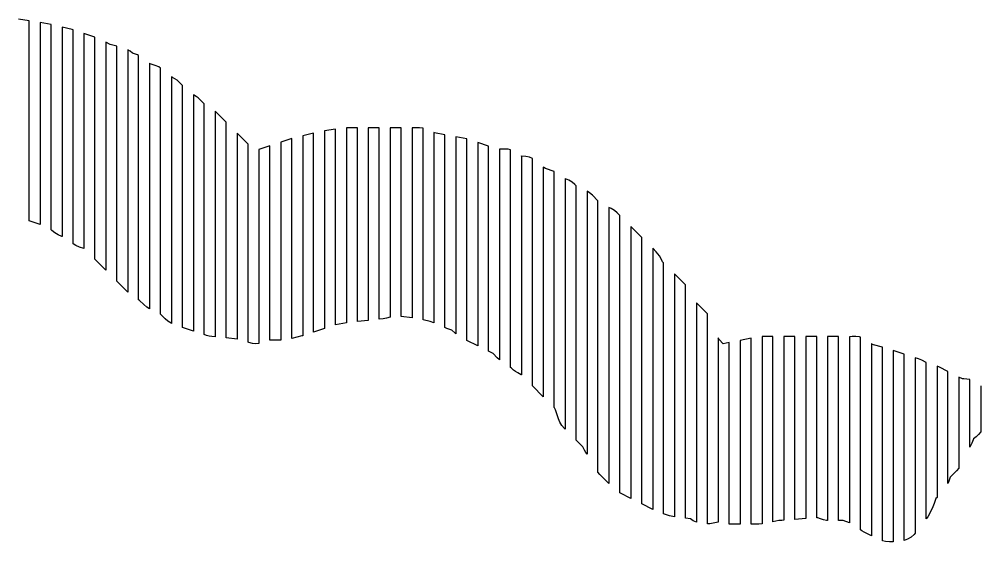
# Model space of a CAD drawing. Extents: x -6 to 1890, y -8 to 898.
# Drawn here: x 733.9 to 1085.6, y -6.5 to 184.5 of the extents above; entities that cross this region are included whole.
import ezdxf

# ---------------------------------------------------------------- set-up
doc = ezdxf.new("R2010")
doc.units = 0
doc.layers.add('PECAS_2D', color=3, linetype='Continuous')

msp = doc.modelspace()

# ---------------------------------------------------------------- linework, layer by layer
at = {"layer": 'PECAS_2D'}
msp.add_lwpolyline([(1085.578, 50.53), (1085.578, 33.691), (1084.79, 32.679), (1083.901, 31.819), (1082.912, 31.094), (1082.791, 30.729), (1082.297, 29.537), (1081.578, 28.099), (1081.578, 34.587), (1081.578, 35.885), (1081.578, 37.182), (1081.578, 38.48), (1081.578, 39.777), (1081.578, 41.075), (1081.578, 42.373), (1081.578, 43.67), (1081.578, 44.968), (1081.578, 46.266), (1081.578, 52.754), (1080.525, 52.968), (1079.328, 53.047), (1078.891, 53.047), (1077.578, 53.704), (1077.578, 48.584), (1077.578, 47.304), (1077.578, 46.024), (1077.578, 44.744), (1077.578, 43.464), (1077.578, 42.184), (1077.578, 40.904), (1077.578, 39.624), (1077.578, 38.344), (1077.578, 37.064), (1077.578, 35.784), (1077.578, 34.504), (1077.578, 33.224), (1077.578, 31.944), (1077.578, 30.664), (1077.578, 29.384), (1077.578, 20.424), (1076.715, 19.416), (1074.356, 17.057), (1073.742, 15.217), (1073.578, 14.827), (1073.578, 21.214), (1073.578, 22.492), (1073.578, 23.769), (1073.578, 25.046), (1073.578, 26.324), (1073.578, 27.601), (1073.578, 28.879), (1073.578, 30.156), (1073.578, 31.433), (1073.578, 32.711), (1073.578, 33.988), (1073.578, 35.266), (1073.578, 36.543), (1073.578, 37.82), (1073.578, 39.098), (1073.578, 40.375), (1073.578, 41.653), (1073.578, 42.93), (1073.578, 44.207), (1073.578, 45.485), (1073.578, 46.762), (1073.578, 48.04), (1073.578, 49.317), (1073.578, 50.594), (1073.578, 55.704), (1070.472, 57.257), (1069.578, 57.627), (1069.578, 52.445), (1069.578, 51.15), (1069.578, 49.854), (1069.578, 48.559), (1069.578, 47.263), (1069.578, 45.968), (1069.578, 44.672), (1069.578, 43.377), (1069.578, 42.081), (1069.578, 40.786), (1069.578, 39.49), (1069.578, 38.195), (1069.578, 36.9), (1069.578, 35.604), (1069.578, 34.309), (1069.578, 33.013), (1069.578, 31.718), (1069.578, 30.422), (1069.578, 29.127), (1069.578, 27.831), (1069.578, 26.536), (1069.578, 25.24), (1069.578, 23.945), (1069.578, 21.354), (1069.578, 20.058), (1069.578, 18.763), (1069.578, 17.467), (1069.578, 16.172), (1069.578, 14.876), (1069.578, 9.694), (1069.185, 9.302), (1068.572, 7.462), (1068.078, 6.27), (1066.786, 3.685), (1066.165, 2.628), (1065.578, 1.881), (1065.578, 8.379), (1065.578, 9.678), (1065.578, 10.978), (1065.578, 12.277), (1065.578, 13.577), (1065.578, 14.876), (1065.578, 25.272), (1065.578, 26.571), (1065.578, 27.871), (1065.578, 29.17), (1065.578, 30.47), (1065.578, 31.769), (1065.578, 33.068), (1065.578, 35.667), (1065.578, 36.967), (1065.578, 38.266), (1065.578, 39.566), (1065.578, 40.865), (1065.578, 42.165), (1065.578, 43.464), (1065.578, 46.063), (1065.578, 47.362), (1065.578, 48.662), (1065.578, 49.961), (1065.578, 51.261), (1065.578, 52.56), (1065.578, 53.86), (1065.578, 59.058), (1064.009, 59.842), (1062.817, 60.336), (1061.578, 60.749), (1061.578, 55.616), (1061.578, 54.333), (1061.578, 53.05), (1061.578, 51.767), (1061.578, 50.483), (1061.578, 49.2), (1061.578, 47.917), (1061.578, 46.634), (1061.578, 45.35), (1061.578, 44.067), (1061.578, 42.784), (1061.578, 41.501), (1061.578, 40.218), (1061.578, 38.934), (1061.578, 37.651), (1061.578, 36.368), (1061.578, 35.085), (1061.578, 31.235), (1061.578, 29.952), (1061.578, 28.669), (1061.578, 27.386), (1061.578, 26.102), (1061.578, 13.27), (1061.578, 11.987), (1061.578, 10.704), (1061.578, 9.421), (1061.578, 8.138), (1061.578, 6.854), (1061.578, 5.571), (1061.578, 4.288), (1061.578, 3.005), (1061.578, -3.411), (1061.204, -3.85), (1060.089, -4.798), (1058.837, -5.556), (1057.578, -6.065), (1057.578, -2.207), (1057.578, -0.922), (1057.578, 0.364), (1057.578, 1.65), (1057.578, 2.936), (1057.578, 4.222), (1057.578, 5.507), (1057.578, 6.793), (1057.578, 8.079), (1057.578, 10.651), (1057.578, 11.936), (1057.578, 13.222), (1057.578, 14.508), (1057.578, 26.08), (1057.578, 27.366), (1057.578, 28.652), (1057.578, 29.937), (1057.578, 31.223), (1057.578, 32.509), (1057.578, 36.366), (1057.578, 37.652), (1057.578, 38.938), (1057.578, 40.224), (1057.578, 41.51), (1057.578, 42.795), (1057.578, 44.081), (1057.578, 45.367), (1057.578, 46.653), (1057.578, 47.939), (1057.578, 49.224), (1057.578, 50.51), (1057.578, 51.796), (1057.578, 53.082), (1057.578, 54.368), (1057.578, 55.653), (1057.578, 56.939), (1057.578, 62.082), (1053.578, 63.416), (1053.578, 58.235), (1053.578, 56.94), (1053.578, 55.645), (1053.578, 54.35), (1053.578, 53.055), (1053.578, 51.76), (1053.578, 50.465), (1053.578, 49.17), (1053.578, 47.875), (1053.578, 46.58), (1053.578, 45.285), (1053.578, 43.99), (1053.578, 42.695), (1053.578, 41.4), (1053.578, 40.105), (1053.578, 38.81), (1053.578, 32.335), (1053.578, 31.04), (1053.578, 29.745), (1053.578, 28.45), (1053.578, 27.155), (1053.578, 15.499), (1053.578, 12.909), (1053.578, 11.614), (1053.578, 10.319), (1053.578, 9.024), (1053.578, 7.729), (1053.578, 6.434), (1053.578, 5.139), (1053.578, 3.844), (1053.578, 2.549), (1053.578, 1.254), (1053.578, -0.041), (1053.578, -1.336), (1053.578, -2.631), (1053.578, -6.516), (1052.183, -6.516), (1050.785, -6.408), (1049.578, -6.123), (1049.578, -0.977), (1049.578, 0.31), (1049.578, 1.597), (1049.578, 2.883), (1049.578, 4.17), (1049.578, 5.457), (1049.578, 6.743), (1049.578, 8.03), (1049.578, 9.317), (1049.578, 10.603), (1049.578, 11.89), (1049.578, 13.177), (1049.578, 14.463), (1049.578, 15.75), (1049.578, 17.037), (1049.578, 27.33), (1049.578, 28.617), (1049.578, 29.903), (1049.578, 31.19), (1049.578, 32.476), (1049.578, 38.91), (1049.578, 41.483), (1049.578, 42.77), (1049.578, 44.056), (1049.578, 45.343), (1049.578, 46.63), (1049.578, 47.916), (1049.578, 49.203), (1049.578, 50.49), (1049.578, 51.776), (1049.578, 53.063), (1049.578, 54.35), (1049.578, 55.636), (1049.578, 56.923), (1049.578, 58.21), (1049.578, 59.496), (1049.578, 64.643), (1046.311, 65.459), (1045.94, 65.645), (1045.578, 65.992), (1045.578, 60.787), (1045.578, 59.485), (1045.578, 58.184), (1045.578, 56.882), (1045.578, 55.581), (1045.578, 54.279), (1045.578, 52.978), (1045.578, 51.676), (1045.578, 50.375), (1045.578, 49.073), (1045.578, 47.772), (1045.578, 46.47), (1045.578, 45.169), (1045.578, 43.867), (1045.578, 42.566), (1045.578, 33.455), (1045.578, 32.154), (1045.578, 30.852), (1045.578, 29.551), (1045.578, 28.249), (1045.578, 19.139), (1045.578, 17.838), (1045.578, 16.536), (1045.578, 15.235), (1045.578, 13.933), (1045.578, 12.632), (1045.578, 11.33), (1045.578, 10.029), (1045.578, 8.727), (1045.578, 7.426), (1045.578, 6.124), (1045.578, 4.823), (1045.578, 3.521), (1045.578, 2.22), (1045.578, 0.918), (1045.578, -4.288), (1042.943, -2.97), (1042.096, -2.488), (1041.578, -2.115), (1041.578, 1.794), (1041.578, 3.096), (1041.578, 4.399), (1041.578, 5.702), (1041.578, 7.005), (1041.578, 9.61), (1041.578, 10.913), (1041.578, 12.216), (1041.578, 13.519), (1041.578, 14.821), (1041.578, 16.124), (1041.578, 17.427), (1041.578, 18.73), (1041.578, 20.033), (1041.578, 27.849), (1041.578, 29.152), (1041.578, 30.455), (1041.578, 31.758), (1041.578, 33.061), (1041.578, 34.363), (1041.578, 42.18), (1041.578, 43.483), (1041.578, 44.786), (1041.578, 46.089), (1041.578, 47.391), (1041.578, 48.694), (1041.578, 49.997), (1041.578, 51.3), (1041.578, 52.603), (1041.578, 53.905), (1041.578, 55.208), (1041.578, 56.511), (1041.578, 57.814), (1041.578, 59.117), (1041.578, 60.419), (1041.578, 61.722), (1041.578, 68.236), (1041.176, 68.354), (1039.869, 68.538), (1038.571, 68.533), (1037.578, 68.388), (1037.578, 61.978), (1037.578, 60.696), (1037.578, 59.414), (1037.578, 58.132), (1037.578, 56.85), (1037.578, 55.568), (1037.578, 54.286), (1037.578, 53.004), (1037.578, 51.723), (1037.578, 50.441), (1037.578, 49.159), (1037.578, 47.877), (1037.578, 46.595), (1037.578, 45.313), (1037.578, 44.031), (1037.578, 42.749), (1037.578, 33.775), (1037.578, 32.494), (1037.578, 31.212), (1037.578, 29.93), (1037.578, 22.238), (1037.578, 20.956), (1037.578, 19.674), (1037.578, 18.392), (1037.578, 17.11), (1037.578, 15.828), (1037.578, 14.547), (1037.578, 13.265), (1037.578, 11.983), (1037.578, 10.701), (1037.578, 9.419), (1037.578, 8.137), (1037.578, 6.855), (1037.578, 5.573), (1037.578, 4.291), (1037.578, 3.009), (1037.578, 0.445), (1035.195, 1.239), (1033.578, 1.239), (1033.578, 5.123), (1033.578, 6.418), (1033.578, 7.712), (1033.578, 9.007), (1033.578, 10.302), (1033.578, 12.891), (1033.578, 14.185), (1033.578, 15.48), (1033.578, 16.775), (1033.578, 18.069), (1033.578, 19.364), (1033.578, 20.658), (1033.578, 21.953), (1033.578, 23.248), (1033.578, 29.721), (1033.578, 31.015), (1033.578, 32.31), (1033.578, 33.604), (1033.578, 34.899), (1033.578, 37.488), (1033.578, 45.256), (1033.578, 46.55), (1033.578, 47.845), (1033.578, 49.14), (1033.578, 50.434), (1033.578, 51.729), (1033.578, 53.023), (1033.578, 54.318), (1033.578, 55.613), (1033.578, 56.907), (1033.578, 58.202), (1033.578, 59.496), (1033.578, 60.791), (1033.578, 62.086), (1033.578, 68.559), (1029.578, 68.559), (1029.578, 63.383), (1029.578, 62.089), (1029.578, 60.795), (1029.578, 59.502), (1029.578, 58.208), (1029.578, 56.914), (1029.578, 55.62), (1029.578, 54.326), (1029.578, 53.032), (1029.578, 51.738), (1029.578, 50.445), (1029.578, 49.151), (1029.578, 47.857), (1029.578, 46.563), (1029.578, 45.269), (1029.578, 36.212), (1029.578, 34.918), (1029.578, 33.624), (1029.578, 32.33), (1029.578, 31.036), (1029.578, 29.743), (1029.578, 24.567), (1029.578, 23.273), (1029.578, 21.979), (1029.578, 20.686), (1029.578, 19.392), (1029.578, 18.098), (1029.578, 16.804), (1029.578, 15.51), (1029.578, 12.922), (1029.578, 11.628), (1029.578, 10.335), (1029.578, 9.041), (1029.578, 7.747), (1029.578, 6.453), (1029.578, 5.159), (1029.578, 1.277), (1029.117, 1.305), (1028.033, 1.503), (1026.982, 1.831), (1025.984, 2.28), (1025.578, 2.248), (1025.578, 6.149), (1025.578, 7.449), (1025.578, 8.749), (1025.578, 10.05), (1025.578, 11.35), (1025.578, 12.65), (1025.578, 17.851), (1025.578, 20.451), (1025.578, 21.751), (1025.578, 23.052), (1025.578, 24.352), (1025.578, 25.652), (1025.578, 30.853), (1025.578, 32.153), (1025.578, 33.453), (1025.578, 34.753), (1025.578, 36.054), (1025.578, 37.354), (1025.578, 46.455), (1025.578, 47.755), (1025.578, 49.056), (1025.578, 50.356), (1025.578, 51.656), (1025.578, 52.956), (1025.578, 54.256), (1025.578, 55.557), (1025.578, 56.857), (1025.578, 58.157), (1025.578, 59.457), (1025.578, 60.757), (1025.578, 62.058), (1025.578, 63.358), (1025.578, 68.559), (1021.578, 68.559), (1021.578, 63.334), (1021.578, 62.028), (1021.578, 60.721), (1021.578, 59.415), (1021.578, 58.109), (1021.578, 56.803), (1021.578, 55.496), (1021.578, 54.19), (1021.578, 52.884), (1021.578, 51.578), (1021.578, 50.271), (1021.578, 48.965), (1021.578, 47.659), (1021.578, 46.353), (1021.578, 37.209), (1021.578, 35.903), (1021.578, 34.597), (1021.578, 33.29), (1021.578, 31.984), (1021.578, 30.678), (1021.578, 28.065), (1021.578, 26.759), (1021.578, 25.453), (1021.578, 24.147), (1021.578, 22.84), (1021.578, 21.534), (1021.578, 20.228), (1021.578, 12.391), (1021.578, 11.084), (1021.578, 9.778), (1021.578, 8.472), (1021.578, 7.166), (1021.578, 5.859), (1021.578, 1.941), (1017.578, 1.633), (1017.578, 5.494), (1017.578, 6.781), (1017.578, 8.068), (1017.578, 9.355), (1017.578, 10.642), (1017.578, 11.929), (1017.578, 20.939), (1017.578, 22.226), (1017.578, 23.513), (1017.578, 24.8), (1017.578, 26.087), (1017.578, 27.374), (1017.578, 28.661), (1017.578, 31.235), (1017.578, 32.522), (1017.578, 33.809), (1017.578, 35.096), (1017.578, 36.383), (1017.578, 37.67), (1017.578, 45.392), (1017.578, 46.679), (1017.578, 47.966), (1017.578, 49.253), (1017.578, 50.54), (1017.578, 51.827), (1017.578, 53.114), (1017.578, 54.401), (1017.578, 55.688), (1017.578, 56.975), (1017.578, 58.262), (1017.578, 59.549), (1017.578, 60.836), (1017.578, 62.124), (1017.578, 63.411), (1017.578, 68.559), (1013.578, 68.559), (1013.578, 63.387), (1013.578, 62.094), (1013.578, 60.801), (1013.578, 59.508), (1013.578, 58.215), (1013.578, 56.922), (1013.578, 55.629), (1013.578, 54.336), (1013.578, 53.043), (1013.578, 51.75), (1013.578, 50.457), (1013.578, 49.164), (1013.578, 47.871), (1013.578, 46.579), (1013.578, 37.528), (1013.578, 36.235), (1013.578, 34.942), (1013.578, 33.649), (1013.578, 32.356), (1013.578, 31.063), (1013.578, 29.77), (1013.578, 28.477), (1013.578, 27.184), (1013.578, 25.891), (1013.578, 24.598), (1013.578, 23.305), (1013.578, 10.376), (1013.578, 9.083), (1013.578, 7.79), (1013.578, 6.497), (1013.578, 5.204), (1013.578, 1.325), (1012.81, 1.266), (1011.756, 1.246), (1009.578, 0.811), (1009.578, 4.719), (1009.578, 6.022), (1009.578, 7.325), (1009.578, 8.628), (1009.578, 9.931), (1009.578, 11.234), (1009.578, 25.565), (1009.578, 26.868), (1009.578, 28.171), (1009.578, 29.473), (1009.578, 30.776), (1009.578, 32.079), (1009.578, 33.382), (1009.578, 34.685), (1009.578, 35.988), (1009.578, 37.29), (1009.578, 46.41), (1009.578, 47.713), (1009.578, 49.016), (1009.578, 50.319), (1009.578, 51.622), (1009.578, 52.925), (1009.578, 54.227), (1009.578, 55.53), (1009.578, 56.833), (1009.578, 58.136), (1009.578, 59.439), (1009.578, 60.742), (1009.578, 62.044), (1009.578, 63.347), (1009.578, 68.559), (1005.578, 68.552), (1005.578, 62.091), (1005.578, 60.799), (1005.578, 59.507), (1005.578, 58.214), (1005.578, 56.922), (1005.578, 55.63), (1005.578, 54.338), (1005.578, 53.046), (1005.578, 51.754), (1005.578, 50.462), (1005.578, 49.169), (1005.578, 47.877), (1005.578, 46.585), (1005.578, 38.832), (1005.578, 37.54), (1005.578, 36.248), (1005.578, 34.956), (1005.578, 33.664), (1005.578, 32.371), (1005.578, 31.079), (1005.578, 29.787), (1005.578, 28.495), (1005.578, 27.203), (1005.578, 10.405), (1005.578, 9.113), (1005.578, 7.821), (1005.578, 6.529), (1005.578, 5.236), (1005.578, 3.944), (1005.578, 0.068), (1004.357, -0.053), (1001.578, -0.053), (1001.578, 3.795), (1001.578, 5.077), (1001.578, 6.36), (1001.578, 7.642), (1001.578, 8.925), (1001.578, 30.729), (1001.578, 33.294), (1001.578, 34.577), (1001.578, 35.86), (1001.578, 37.142), (1001.578, 38.425), (1001.578, 40.99), (1001.578, 44.838), (1001.578, 46.12), (1001.578, 47.403), (1001.578, 48.686), (1001.578, 49.968), (1001.578, 51.251), (1001.578, 52.533), (1001.578, 53.816), (1001.578, 55.099), (1001.578, 56.381), (1001.578, 57.664), (1001.578, 58.946), (1001.578, 60.229), (1001.578, 61.512), (1001.578, 67.925), (997.578, 67.125), (997.578, 60.665), (997.578, 59.373), (997.578, 58.081), (997.578, 56.79), (997.578, 55.498), (997.578, 54.206), (997.578, 52.914), (997.578, 51.622), (997.578, 50.33), (997.578, 49.038), (997.578, 47.746), (997.578, 46.455), (997.578, 45.163), (997.578, 38.703), (997.578, 37.411), (997.578, 36.12), (997.578, 34.828), (997.578, 33.536), (997.578, 8.99), (997.578, 7.698), (997.578, 6.406), (997.578, 5.114), (997.578, 3.823), (997.578, -0.053), (994.016, -0.053), (993.578, -0.023), (993.578, 3.88), (993.578, 5.181), (993.578, 6.482), (993.578, 7.783), (993.578, 9.084), (993.578, 10.385), (993.578, 33.801), (993.578, 35.102), (993.578, 36.403), (993.578, 37.704), (993.578, 39.005), (993.578, 40.306), (993.578, 42.908), (993.578, 44.209), (993.578, 45.51), (993.578, 46.811), (993.578, 48.112), (993.578, 49.413), (993.578, 50.713), (993.578, 52.014), (993.578, 53.315), (993.578, 54.616), (993.578, 55.917), (993.578, 57.218), (993.578, 58.519), (993.578, 59.82), (993.578, 66.325), (991.406, 65.89), (989.861, 67.434), (989.578, 68.001), (989.578, 60.223), (989.578, 58.926), (989.578, 57.63), (989.578, 55.037), (989.578, 53.741), (989.578, 52.445), (989.578, 51.148), (989.578, 49.852), (989.578, 48.555), (989.578, 47.259), (989.578, 45.963), (989.578, 44.666), (989.578, 43.37), (989.578, 42.074), (989.578, 40.777), (989.578, 39.481), (989.578, 38.184), (989.578, 36.888), (989.578, 10.961), (989.578, 9.664), (989.578, 8.368), (989.578, 7.072), (989.578, 5.775), (989.578, 4.479), (989.578, 0.59), (986.464, 0.071), (985.578, -0.016), (985.578, 3.889), (985.578, 5.191), (985.578, 6.492), (985.578, 7.794), (985.578, 9.096), (985.578, 10.397), (985.578, 37.732), (985.578, 39.033), (985.578, 40.335), (985.578, 41.637), (985.578, 42.938), (985.578, 44.24), (985.578, 45.542), (985.578, 46.843), (985.578, 49.447), (985.578, 50.748), (985.578, 52.05), (985.578, 53.352), (985.578, 54.653), (985.578, 55.955), (985.578, 57.256), (985.578, 58.558), (985.578, 61.161), (985.578, 62.463), (985.578, 63.765), (985.578, 65.066), (985.578, 76.781), (984.939, 77.527), (981.578, 80.888), (981.578, 71.824), (981.578, 70.529), (981.578, 69.234), (981.578, 67.939), (981.578, 66.644), (981.578, 65.35), (981.578, 64.055), (981.578, 62.76), (981.578, 61.465), (981.578, 60.17), (981.578, 57.58), (981.578, 54.991), (981.578, 52.401), (981.578, 51.106), (981.578, 49.811), (981.578, 48.516), (981.578, 47.221), (981.578, 45.926), (981.578, 44.632), (981.578, 43.337), (981.578, 42.042), (981.578, 40.747), (981.578, 10.965), (981.578, 9.67), (981.578, 8.375), (981.578, 7.08), (981.578, 5.785), (981.578, 4.49), (981.578, 0.606), (980.398, 1.178), (979.376, 1.868), (977.578, 2.092), (977.578, 4.68), (977.578, 5.973), (977.578, 7.267), (977.578, 8.561), (977.578, 9.854), (977.578, 11.148), (977.578, 44.783), (977.578, 47.37), (977.578, 48.664), (977.578, 49.957), (977.578, 51.251), (977.578, 52.545), (977.578, 55.132), (977.578, 57.719), (977.578, 60.307), (977.578, 62.894), (977.578, 65.481), (977.578, 68.069), (977.578, 69.362), (977.578, 70.656), (977.578, 71.95), (977.578, 73.243), (977.578, 74.537), (977.578, 75.83), (977.578, 77.124), (977.578, 78.418), (977.578, 87.473), (973.578, 91.473), (973.578, 83.745), (973.578, 82.456), (973.578, 81.168), (973.578, 79.88), (973.578, 78.592), (973.578, 77.304), (973.578, 76.016), (973.578, 73.44), (973.578, 70.863), (973.578, 69.575), (973.578, 66.999), (973.578, 64.423), (973.578, 61.846), (973.578, 59.27), (973.578, 57.982), (973.578, 56.694), (973.578, 54.118), (973.578, 52.829), (973.578, 51.541), (973.578, 50.253), (973.578, 12.897), (973.578, 11.609), (973.578, 10.321), (973.578, 9.033), (973.578, 7.745), (973.578, 6.457), (973.578, 5.169), (973.578, 2.592), (971.749, 2.999), (969.578, 3.723), (969.578, 6.307), (969.578, 7.6), (969.578, 8.892), (969.578, 10.184), (969.578, 11.476), (969.578, 12.769), (969.578, 17.938), (969.578, 56.705), (969.578, 57.998), (969.578, 59.29), (969.578, 60.582), (969.578, 61.875), (969.578, 63.167), (969.578, 64.459), (969.578, 67.044), (969.578, 69.628), (969.578, 72.213), (969.578, 73.505), (969.578, 74.797), (969.578, 76.089), (969.578, 77.382), (969.578, 78.674), (969.578, 79.966), (969.578, 81.258), (969.578, 82.551), (969.578, 83.843), (969.578, 85.135), (969.578, 86.427), (969.578, 87.72), (969.578, 89.012), (969.578, 95.473), (969.18, 95.872), (968.547, 97.136), (968.065, 97.983), (967.494, 98.776), (966.843, 99.501), (965.578, 100.766), (965.578, 93.028), (965.578, 91.739), (965.578, 90.449), (965.578, 89.16), (965.578, 87.87), (965.578, 86.58), (965.578, 85.291), (965.578, 84.001), (965.578, 82.712), (965.578, 81.422), (965.578, 80.132), (965.578, 78.843), (965.578, 77.553), (965.578, 76.264), (965.578, 73.684), (965.578, 71.105), (965.578, 69.816), (965.578, 68.526), (965.578, 67.237), (965.578, 65.947), (965.578, 64.657), (965.578, 63.368), (965.578, 62.078), (965.578, 15.653), (965.578, 13.074), (965.578, 11.784), (965.578, 10.494), (965.578, 9.205), (965.578, 5.336), (961.578, 7.336), (961.578, 9.934), (961.578, 11.233), (961.578, 12.532), (961.578, 13.831), (961.578, 15.13), (961.578, 16.43), (961.578, 17.729), (961.578, 20.327), (961.578, 68.392), (961.578, 69.691), (961.578, 70.99), (961.578, 72.289), (961.578, 73.588), (961.578, 74.887), (961.578, 77.486), (961.578, 80.084), (961.578, 82.682), (961.578, 83.981), (961.578, 85.28), (961.578, 86.579), (961.578, 87.878), (961.578, 89.177), (961.578, 90.476), (961.578, 91.775), (961.578, 93.074), (961.578, 94.373), (961.578, 95.672), (961.578, 96.972), (961.578, 98.271), (961.578, 104.766), (957.578, 108.766), (957.578, 102.309), (957.578, 101.018), (957.578, 99.727), (957.578, 98.436), (957.578, 97.144), (957.578, 95.853), (957.578, 94.562), (957.578, 93.27), (957.578, 91.979), (957.578, 90.688), (957.578, 89.396), (957.578, 88.105), (957.578, 86.814), (957.578, 84.231), (957.578, 81.649), (957.578, 80.357), (957.578, 79.066), (957.578, 77.775), (957.578, 76.484), (957.578, 75.192), (957.578, 73.901), (957.578, 20.958), (957.578, 19.666), (957.578, 18.375), (957.578, 17.084), (957.578, 15.793), (957.578, 14.501), (957.578, 9.336), (953.753, 11.248), (953.578, 11.348), (953.578, 16.549), (953.578, 17.849), (953.578, 19.149), (953.578, 20.45), (953.578, 21.75), (953.578, 23.05), (953.578, 24.35), (953.578, 77.66), (953.578, 78.96), (953.578, 80.26), (953.578, 81.56), (953.578, 84.161), (953.578, 85.461), (953.578, 88.062), (953.578, 90.662), (953.578, 91.962), (953.578, 93.263), (953.578, 94.563), (953.578, 95.863), (953.578, 98.463), (953.578, 99.764), (953.578, 101.064), (953.578, 102.364), (953.578, 103.664), (953.578, 104.965), (953.578, 112.766), (952.624, 113.72), (951.559, 114.632), (950.359, 115.374), (949.578, 115.703), (949.578, 109.232), (949.578, 107.938), (949.578, 106.644), (949.578, 105.35), (949.578, 104.056), (949.578, 102.762), (949.578, 101.468), (949.578, 100.174), (949.578, 98.88), (949.578, 97.586), (949.578, 96.291), (949.578, 94.997), (949.578, 92.409), (949.578, 89.821), (949.578, 88.527), (949.578, 87.233), (949.578, 85.939), (949.578, 84.645), (949.578, 83.35), (949.578, 82.056), (949.578, 31.587), (949.578, 28.998), (949.578, 27.704), (949.578, 26.41), (949.578, 25.116), (949.578, 23.822), (949.578, 22.528), (949.578, 21.234), (949.578, 14.763), (946.218, 18.124), (945.578, 18.87), (945.578, 26.609), (945.578, 27.899), (945.578, 29.188), (945.578, 30.478), (945.578, 33.058), (945.578, 34.347), (945.578, 35.637), (945.578, 36.927), (945.578, 85.937), (945.578, 87.227), (945.578, 88.517), (945.578, 89.806), (945.578, 91.096), (945.578, 92.386), (945.578, 94.965), (945.578, 97.545), (945.578, 100.124), (945.578, 101.414), (945.578, 102.704), (945.578, 103.994), (945.578, 105.283), (945.578, 106.573), (945.578, 107.863), (945.578, 109.152), (945.578, 110.442), (945.578, 111.732), (945.578, 118.181), (943.576, 120.183), (942.511, 121.095), (941.578, 121.672), (941.578, 115.171), (941.578, 113.871), (941.578, 112.571), (941.578, 111.271), (941.578, 109.971), (941.578, 108.671), (941.578, 107.371), (941.578, 106.071), (941.578, 104.77), (941.578, 103.47), (941.578, 102.17), (941.578, 100.87), (941.578, 99.57), (941.578, 98.27), (941.578, 95.67), (941.578, 94.37), (941.578, 93.07), (941.578, 91.77), (941.578, 90.47), (941.578, 42.366), (941.578, 41.066), (941.578, 39.766), (941.578, 38.466), (941.578, 37.166), (941.578, 35.866), (941.578, 34.566), (941.578, 33.266), (941.578, 31.966), (941.578, 25.465), (941.117, 26.105), (940.635, 26.952), (940.003, 28.216), (937.578, 30.641), (937.578, 37.096), (937.578, 38.387), (937.578, 39.678), (937.578, 40.969), (937.578, 42.26), (937.578, 43.551), (937.578, 44.842), (937.578, 47.425), (937.578, 48.716), (937.578, 92.611), (937.578, 93.902), (937.578, 95.193), (937.578, 96.484), (937.578, 97.775), (937.578, 100.357), (937.578, 102.939), (937.578, 104.23), (937.578, 105.521), (937.578, 106.812), (937.578, 108.103), (937.578, 109.394), (937.578, 110.685), (937.578, 111.976), (937.578, 113.267), (937.578, 114.558), (937.578, 115.849), (937.578, 117.14), (937.578, 118.431), (937.578, 123.595), (937.113, 124.061), (936.076, 124.952), (934.91, 125.682), (933.656, 126.225), (933.578, 126.303), (933.578, 119.848), (933.578, 118.557), (933.578, 117.266), (933.578, 115.975), (933.578, 114.684), (933.578, 113.393), (933.578, 112.102), (933.578, 110.811), (933.578, 109.52), (933.578, 108.229), (933.578, 106.938), (933.578, 104.356), (933.578, 101.774), (933.578, 100.483), (933.578, 99.192), (933.578, 97.901), (933.578, 95.319), (933.578, 52.715), (933.578, 50.133), (933.578, 48.842), (933.578, 47.551), (933.578, 46.26), (933.578, 44.969), (933.578, 43.678), (933.578, 42.387), (933.578, 34.641), (933.292, 34.927), (932.379, 35.992), (931.638, 37.192), (931.093, 38.484), (930.005, 41.749), (929.662, 42.435), (929.578, 42.519), (929.578, 47.675), (929.578, 48.964), (929.578, 50.253), (929.578, 51.541), (929.578, 52.83), (929.578, 54.119), (929.578, 55.408), (929.578, 56.697), (929.578, 57.986), (929.578, 97.943), (929.578, 99.232), (929.578, 100.521), (929.578, 101.81), (929.578, 103.099), (929.578, 104.388), (929.578, 105.677), (929.578, 106.966), (929.578, 108.255), (929.578, 109.544), (929.578, 110.833), (929.578, 112.121), (929.578, 113.41), (929.578, 114.699), (929.578, 115.988), (929.578, 117.277), (929.578, 118.566), (929.578, 119.855), (929.578, 121.144), (929.578, 122.433), (929.578, 128.878), (926.414, 129.932), (925.728, 130.275), (925.578, 130.425), (925.578, 125.262), (925.578, 123.971), (925.578, 122.68), (925.578, 121.389), (925.578, 120.098), (925.578, 118.807), (925.578, 117.516), (925.578, 116.226), (925.578, 114.935), (925.578, 113.644), (925.578, 112.353), (925.578, 111.062), (925.578, 109.771), (925.578, 107.189), (925.578, 105.899), (925.578, 104.608), (925.578, 103.317), (925.578, 102.026), (925.578, 100.735), (925.578, 62.009), (925.578, 60.718), (925.578, 59.428), (925.578, 58.137), (925.578, 56.846), (925.578, 55.555), (925.578, 54.264), (925.578, 52.973), (925.578, 46.519), (921.578, 50.519), (921.578, 57.011), (921.578, 58.309), (921.578, 59.608), (921.578, 60.906), (921.578, 62.204), (921.578, 63.503), (921.578, 102.454), (921.578, 105.051), (921.578, 106.35), (921.578, 107.648), (921.578, 108.946), (921.578, 111.543), (921.578, 112.841), (921.578, 114.14), (921.578, 115.438), (921.578, 116.737), (921.578, 118.035), (921.578, 119.333), (921.578, 120.632), (921.578, 121.93), (921.578, 123.229), (921.578, 124.527), (921.578, 125.825), (921.578, 127.124), (921.578, 133.616), (920.555, 134.039), (919.158, 134.373), (917.642, 134.482), (917.578, 134.536), (917.578, 129.373), (917.578, 128.083), (917.578, 126.792), (917.578, 125.502), (917.578, 124.211), (917.578, 122.92), (917.578, 121.63), (917.578, 120.339), (917.578, 119.049), (917.578, 117.758), (917.578, 116.467), (917.578, 115.177), (917.578, 112.596), (917.578, 111.305), (917.578, 110.014), (917.578, 108.724), (917.578, 107.433), (917.578, 106.143), (917.578, 104.852), (917.578, 67.425), (917.578, 64.844), (917.578, 63.553), (917.578, 62.262), (917.578, 60.972), (917.578, 59.681), (917.578, 54.519), (917.532, 54.565), (916.267, 55.197), (915.42, 55.679), (914.627, 56.251), (913.902, 56.902), (913.578, 57.226), (913.578, 62.441), (913.578, 63.745), (913.578, 65.048), (913.578, 66.352), (913.578, 67.655), (913.578, 68.959), (913.578, 70.263), (913.578, 74.174), (913.578, 108.069), (913.578, 109.372), (913.578, 110.676), (913.578, 111.979), (913.578, 113.283), (913.578, 114.587), (913.578, 117.194), (913.578, 118.498), (913.578, 119.801), (913.578, 121.105), (913.578, 122.409), (913.578, 123.712), (913.578, 125.016), (913.578, 126.32), (913.578, 127.623), (913.578, 128.927), (913.578, 130.231), (913.578, 136.749), (912.673, 136.961), (911.289, 137.067), (909.578, 137.067), (909.578, 131.932), (909.578, 130.648), (909.578, 129.364), (909.578, 128.081), (909.578, 126.797), (909.578, 125.513), (909.578, 124.229), (909.578, 122.946), (909.578, 121.662), (909.578, 120.378), (909.578, 119.094), (909.578, 117.811), (909.578, 116.527), (909.578, 115.243), (909.578, 113.959), (909.578, 112.676), (909.578, 111.392), (909.578, 110.108), (909.578, 108.824), (909.578, 72.879), (909.578, 71.595), (909.578, 70.311), (909.578, 69.028), (909.578, 67.744), (909.578, 66.46), (909.578, 65.176), (909.578, 60.041), (909.457, 60.128), (908.732, 60.78), (907.191, 62.321), (905.578, 63.127), (905.578, 68.303), (905.578, 69.596), (905.578, 70.89), (905.578, 72.184), (905.578, 73.478), (905.578, 79.947), (905.578, 110.999), (905.578, 112.293), (905.578, 113.587), (905.578, 114.881), (905.578, 116.175), (905.578, 118.763), (905.578, 120.056), (905.578, 121.35), (905.578, 122.644), (905.578, 125.232), (905.578, 126.526), (905.578, 127.819), (905.578, 129.113), (905.578, 130.407), (905.578, 131.701), (905.578, 132.995), (905.578, 138.17), (901.578, 139.504), (901.578, 134.284), (901.578, 132.979), (901.578, 131.674), (901.578, 130.37), (901.578, 129.065), (901.578, 127.76), (901.578, 126.455), (901.578, 125.15), (901.578, 123.845), (901.578, 122.541), (901.578, 121.236), (901.578, 119.931), (901.578, 118.626), (901.578, 117.321), (901.578, 116.016), (901.578, 114.711), (901.578, 113.407), (901.578, 112.102), (901.578, 76.871), (901.578, 75.566), (901.578, 74.261), (901.578, 72.956), (901.578, 71.651), (901.578, 70.347), (901.578, 65.127), (897.578, 67.127), (897.578, 72.295), (897.578, 73.587), (897.578, 74.878), (897.578, 76.17), (897.578, 77.462), (897.578, 78.754), (897.578, 80.046), (897.578, 113.635), (897.578, 114.926), (897.578, 116.218), (897.578, 117.51), (897.578, 118.802), (897.578, 120.094), (897.578, 122.678), (897.578, 123.97), (897.578, 125.261), (897.578, 126.553), (897.578, 127.845), (897.578, 129.137), (897.578, 130.429), (897.578, 131.721), (897.578, 133.013), (897.578, 134.305), (897.578, 135.596), (897.578, 140.764), (893.578, 141.565), (893.578, 136.418), (893.578, 135.131), (893.578, 133.844), (893.578, 132.558), (893.578, 131.271), (893.578, 129.984), (893.578, 128.697), (893.578, 127.411), (893.578, 126.124), (893.578, 124.837), (893.578, 123.55), (893.578, 122.264), (893.578, 120.977), (893.578, 119.69), (893.578, 118.403), (893.578, 117.117), (893.578, 115.83), (893.578, 114.543), (893.578, 81.088), (893.578, 79.801), (893.578, 78.514), (893.578, 77.228), (893.578, 75.941), (893.578, 74.654), (893.578, 73.367), (893.578, 69.507), (893.221, 69.828), (892.154, 70.894), (890.315, 71.507), (889.578, 71.813), (889.578, 74.424), (889.578, 75.73), (889.578, 77.035), (889.578, 78.341), (889.578, 79.647), (889.578, 80.952), (889.578, 82.258), (889.578, 116.206), (889.578, 117.511), (889.578, 118.817), (889.578, 120.123), (889.578, 121.428), (889.578, 122.734), (889.578, 124.04), (889.578, 125.345), (889.578, 126.651), (889.578, 127.957), (889.578, 129.262), (889.578, 130.568), (889.578, 131.874), (889.578, 133.179), (889.578, 134.485), (889.578, 135.791), (889.578, 137.096), (889.578, 142.319), (885.797, 142.949), (885.578, 143.095), (885.578, 137.941), (885.578, 136.653), (885.578, 135.364), (885.578, 134.076), (885.578, 132.787), (885.578, 131.499), (885.578, 130.21), (885.578, 128.922), (885.578, 127.633), (885.578, 126.345), (885.578, 125.056), (885.578, 123.768), (885.578, 122.479), (885.578, 121.191), (885.578, 119.903), (885.578, 118.614), (885.578, 117.326), (885.578, 83.825), (885.578, 82.537), (885.578, 81.248), (885.578, 79.96), (885.578, 78.671), (885.578, 77.383), (885.578, 76.094), (885.578, 73.517), (884.183, 73.982), (881.578, 74.633), (881.578, 77.229), (881.578, 78.527), (881.578, 79.825), (881.578, 81.123), (881.578, 82.421), (881.578, 83.719), (881.578, 85.017), (881.578, 117.464), (881.578, 118.762), (881.578, 120.06), (881.578, 121.357), (881.578, 122.655), (881.578, 125.251), (881.578, 126.549), (881.578, 127.847), (881.578, 129.145), (881.578, 130.443), (881.578, 131.741), (881.578, 133.038), (881.578, 134.336), (881.578, 135.634), (881.578, 136.932), (881.578, 138.23), (881.578, 139.528), (881.578, 144.719), (881.442, 144.746), (880.266, 144.823), (877.578, 144.823), (877.578, 138.39), (877.578, 135.816), (877.578, 134.53), (877.578, 133.243), (877.578, 131.956), (877.578, 130.67), (877.578, 129.383), (877.578, 128.097), (877.578, 126.81), (877.578, 125.523), (877.578, 124.237), (877.578, 122.95), (877.578, 121.663), (877.578, 120.377), (877.578, 119.09), (877.578, 117.804), (877.578, 84.351), (877.578, 83.065), (877.578, 81.778), (877.578, 80.492), (877.578, 79.205), (877.578, 77.918), (877.578, 75.345), (873.578, 75.845), (873.578, 78.448), (873.578, 79.749), (873.578, 81.051), (873.578, 82.352), (873.578, 83.654), (873.578, 84.955), (873.578, 118.793), (873.578, 120.095), (873.578, 121.396), (873.578, 122.698), (873.578, 123.999), (873.578, 125.301), (873.578, 126.602), (873.578, 127.904), (873.578, 129.205), (873.578, 130.507), (873.578, 131.808), (873.578, 133.109), (873.578, 134.411), (873.578, 135.712), (873.578, 137.014), (873.578, 138.315), (873.578, 139.617), (873.578, 144.823), (869.578, 144.823), (869.578, 139.601), (869.578, 138.296), (869.578, 136.99), (869.578, 135.685), (869.578, 134.379), (869.578, 133.074), (869.578, 131.768), (869.578, 130.463), (869.578, 129.158), (869.578, 127.852), (869.578, 126.547), (869.578, 125.241), (869.578, 123.936), (869.578, 122.631), (869.578, 121.325), (869.578, 120.02), (869.578, 86.079), (869.578, 84.773), (869.578, 83.468), (869.578, 82.163), (869.578, 80.857), (869.578, 79.552), (869.578, 75.636), (868.259, 75.191), (866.953, 74.963), (865.578, 74.826), (865.578, 78.715), (865.578, 80.011), (865.578, 81.307), (865.578, 82.603), (865.578, 83.9), (865.578, 118.898), (865.578, 120.194), (865.578, 121.49), (865.578, 122.787), (865.578, 124.083), (865.578, 125.379), (865.578, 126.675), (865.578, 127.972), (865.578, 129.268), (865.578, 130.564), (865.578, 131.86), (865.578, 133.157), (865.578, 134.453), (865.578, 135.749), (865.578, 137.045), (865.578, 138.342), (865.578, 139.638), (865.578, 144.823), (861.578, 144.823), (861.578, 139.608), (861.578, 138.304), (861.578, 137.001), (861.578, 135.697), (861.578, 134.394), (861.578, 133.09), (861.578, 131.786), (861.578, 130.483), (861.578, 129.179), (861.578, 127.875), (861.578, 126.572), (861.578, 125.268), (861.578, 123.964), (861.578, 122.661), (861.578, 121.357), (861.578, 120.053), (861.578, 118.75), (861.578, 84.855), (861.578, 83.551), (861.578, 82.248), (861.578, 80.944), (861.578, 79.641), (861.578, 78.337), (861.578, 74.426), (857.578, 74.026), (857.578, 77.888), (857.578, 79.175), (857.578, 80.462), (857.578, 81.749), (857.578, 83.036), (857.578, 84.324), (857.578, 117.791), (857.578, 119.078), (857.578, 120.366), (857.578, 121.653), (857.578, 122.94), (857.578, 124.227), (857.578, 125.514), (857.578, 126.802), (857.578, 128.089), (857.578, 129.376), (857.578, 130.663), (857.578, 131.951), (857.578, 133.238), (857.578, 134.525), (857.578, 135.812), (857.578, 138.387), (857.578, 144.823), (853.578, 144.823), (853.578, 138.342), (853.578, 137.046), (853.578, 135.75), (853.578, 134.454), (853.578, 133.158), (853.578, 131.862), (853.578, 130.565), (853.578, 129.269), (853.578, 127.973), (853.578, 126.677), (853.578, 125.381), (853.578, 124.085), (853.578, 122.789), (853.578, 121.493), (853.578, 120.197), (853.578, 118.901), (853.578, 83.906), (853.578, 82.61), (853.578, 81.313), (853.578, 80.017), (853.578, 78.721), (853.578, 77.425), (853.578, 73.537), (849.578, 72.737), (849.578, 76.643), (849.578, 77.946), (849.578, 79.248), (849.578, 80.55), (849.578, 81.852), (849.578, 83.154), (849.578, 118.314), (849.578, 119.616), (849.578, 120.918), (849.578, 122.22), (849.578, 123.522), (849.578, 124.825), (849.578, 126.127), (849.578, 127.429), (849.578, 128.731), (849.578, 130.033), (849.578, 131.336), (849.578, 132.638), (849.578, 133.94), (849.578, 135.242), (849.578, 137.847), (849.578, 144.358), (845.578, 143.691), (845.578, 137.244), (845.578, 135.954), (845.578, 134.665), (845.578, 133.375), (845.578, 132.086), (845.578, 130.796), (845.578, 129.507), (845.578, 128.217), (845.578, 126.928), (845.578, 125.638), (845.578, 124.349), (845.578, 123.059), (845.578, 121.77), (845.578, 120.481), (845.578, 119.191), (845.578, 117.902), (845.578, 116.612), (845.578, 81.796), (845.578, 80.507), (845.578, 79.218), (845.578, 77.928), (845.578, 76.639), (845.578, 75.349), (845.578, 71.481), (841.578, 70.147), (841.578, 74.043), (841.578, 75.341), (841.578, 76.64), (841.578, 77.938), (841.578, 79.237), (841.578, 80.535), (841.578, 116.893), (841.578, 118.192), (841.578, 119.49), (841.578, 120.789), (841.578, 122.087), (841.578, 123.386), (841.578, 124.684), (841.578, 125.983), (841.578, 127.281), (841.578, 128.58), (841.578, 129.878), (841.578, 131.177), (841.578, 132.475), (841.578, 133.774), (841.578, 135.072), (841.578, 136.371), (841.578, 142.863), (837.578, 141.863), (837.578, 135.342), (837.578, 134.038), (837.578, 132.734), (837.578, 131.43), (837.578, 130.125), (837.578, 128.821), (837.578, 127.517), (837.578, 126.213), (837.578, 124.909), (837.578, 123.604), (837.578, 122.3), (837.578, 120.996), (837.578, 119.692), (837.578, 118.388), (837.578, 117.083), (837.578, 115.779), (837.578, 79.261), (837.578, 77.957), (837.578, 76.653), (837.578, 75.349), (837.578, 74.045), (837.578, 72.74), (837.578, 68.828), (837.232, 68.727), (833.578, 67.813), (833.578, 71.727), (833.578, 73.031), (833.578, 74.336), (833.578, 75.64), (833.578, 76.945), (833.578, 78.249), (833.578, 114.774), (833.578, 116.078), (833.578, 117.383), (833.578, 118.687), (833.578, 119.992), (833.578, 121.296), (833.578, 122.601), (833.578, 123.905), (833.578, 125.21), (833.578, 126.514), (833.578, 127.819), (833.578, 129.123), (833.578, 130.428), (833.578, 131.732), (833.578, 133.036), (833.578, 134.341), (833.578, 140.863), (832.818, 140.673), (832.147, 140.478), (829.578, 139.621), (829.578, 133.152), (829.578, 131.858), (829.578, 130.564), (829.578, 129.27), (829.578, 127.976), (829.578, 126.682), (829.578, 125.388), (829.578, 124.095), (829.578, 122.801), (829.578, 121.507), (829.578, 120.213), (829.578, 118.919), (829.578, 117.625), (829.578, 116.331), (829.578, 115.037), (829.578, 113.743), (829.578, 76.22), (829.578, 74.926), (829.578, 73.632), (829.578, 72.338), (829.578, 71.044), (829.578, 67.163), (825.578, 67.163), (825.578, 71.042), (825.578, 72.335), (825.578, 73.629), (825.578, 74.922), (825.578, 76.215), (825.578, 112.424), (825.578, 113.717), (825.578, 115.011), (825.578, 116.304), (825.578, 117.597), (825.578, 118.89), (825.578, 120.183), (825.578, 121.477), (825.578, 122.77), (825.578, 124.063), (825.578, 125.356), (825.578, 126.649), (825.578, 127.943), (825.578, 129.236), (825.578, 130.529), (825.578, 131.822), (825.578, 138.288), (821.578, 136.955), (821.578, 130.497), (821.578, 129.205), (821.578, 127.914), (821.578, 126.622), (821.578, 125.33), (821.578, 124.039), (821.578, 122.747), (821.578, 121.456), (821.578, 120.164), (821.578, 118.872), (821.578, 117.581), (821.578, 116.289), (821.578, 114.998), (821.578, 113.706), (821.578, 112.415), (821.578, 111.123), (821.578, 74.958), (821.578, 73.667), (821.578, 72.375), (821.578, 71.083), (821.578, 69.792), (821.578, 65.917), (820.486, 65.876), (819.17, 66.018), (817.909, 66.344), (817.578, 66.481), (817.578, 69.067), (817.578, 70.36), (817.578, 71.653), (817.578, 72.946), (817.578, 74.24), (817.578, 75.533), (817.578, 76.826), (817.578, 109.153), (817.578, 110.446), (817.578, 111.739), (817.578, 113.032), (817.578, 114.325), (817.578, 115.618), (817.578, 116.912), (817.578, 119.498), (817.578, 122.084), (817.578, 125.963), (817.578, 127.256), (817.578, 128.549), (817.578, 129.842), (817.578, 138.894), (813.578, 142.894), (813.578, 135.103), (813.578, 133.805), (813.578, 132.506), (813.578, 129.909), (813.578, 127.312), (813.578, 123.417), (813.578, 122.118), (813.578, 119.521), (813.578, 118.223), (813.578, 116.924), (813.578, 115.626), (813.578, 114.327), (813.578, 113.029), (813.578, 111.73), (813.578, 110.432), (813.578, 107.835), (813.578, 76.671), (813.578, 75.372), (813.578, 74.074), (813.578, 72.775), (813.578, 71.477), (813.578, 70.178), (813.578, 67.582), (809.578, 67.982), (809.578, 70.569), (809.578, 71.862), (809.578, 73.156), (809.578, 74.45), (809.578, 75.743), (809.578, 77.037), (809.578, 109.378), (809.578, 110.672), (809.578, 111.966), (809.578, 113.259), (809.578, 114.553), (809.578, 115.847), (809.578, 119.727), (809.578, 122.315), (809.578, 124.902), (809.578, 127.489), (809.578, 128.783), (809.578, 131.37), (809.578, 132.664), (809.578, 133.958), (809.578, 135.251), (809.578, 136.545), (809.578, 137.839), (809.578, 139.132), (809.578, 146.894), (805.578, 150.894), (805.578, 143.159), (805.578, 141.869), (805.578, 140.58), (805.578, 139.291), (805.578, 138.001), (805.578, 135.423), (805.578, 134.134), (805.578, 131.555), (805.578, 128.977), (805.578, 126.398), (805.578, 123.82), (805.578, 121.241), (805.578, 118.663), (805.578, 117.373), (805.578, 116.084), (805.578, 114.795), (805.578, 113.506), (805.578, 78.696), (805.578, 77.406), (805.578, 76.117), (805.578, 74.828), (805.578, 73.539), (805.578, 72.249), (805.578, 70.96), (805.578, 68.382), (804.389, 68.5), (803.391, 68.656), (802.417, 68.922), (801.578, 69.202), (801.578, 71.799), (801.578, 73.097), (801.578, 74.396), (801.578, 75.694), (801.578, 76.993), (801.578, 78.291), (801.578, 79.59), (801.578, 117.245), (801.578, 119.842), (801.578, 121.14), (801.578, 122.439), (801.578, 123.737), (801.578, 126.334), (801.578, 128.931), (801.578, 131.528), (801.578, 134.125), (801.578, 135.423), (801.578, 138.02), (801.578, 139.318), (801.578, 141.915), (801.578, 143.214), (801.578, 144.512), (801.578, 145.811), (801.578, 147.109), (801.578, 153.601), (800.096, 155.083), (799.371, 155.735), (798.578, 156.306), (797.578, 156.865), (797.578, 150.422), (797.578, 149.134), (797.578, 147.845), (797.578, 146.557), (797.578, 145.268), (797.578, 143.98), (797.578, 141.403), (797.578, 138.826), (797.578, 136.249), (797.578, 133.672), (797.578, 131.095), (797.578, 128.518), (797.578, 127.229), (797.578, 125.941), (797.578, 124.652), (797.578, 123.364), (797.578, 120.787), (797.578, 80.843), (797.578, 78.266), (797.578, 76.978), (797.578, 75.689), (797.578, 74.401), (797.578, 73.112), (797.578, 70.535), (793.578, 71.869), (793.578, 75.77), (793.578, 77.071), (793.578, 78.372), (793.578, 79.672), (793.578, 80.973), (793.578, 82.273), (793.578, 83.574), (793.578, 125.193), (793.578, 126.493), (793.578, 127.794), (793.578, 129.095), (793.578, 130.395), (793.578, 131.696), (793.578, 134.297), (793.578, 136.898), (793.578, 139.499), (793.578, 142.101), (793.578, 144.702), (793.578, 146.002), (793.578, 148.604), (793.578, 149.904), (793.578, 151.205), (793.578, 152.505), (793.578, 153.806), (793.578, 160.309), (792.34, 161.547), (791.615, 162.198), (790.822, 162.769), (789.975, 163.251), (789.578, 163.45), (789.578, 157.011), (789.578, 155.723), (789.578, 154.436), (789.578, 153.148), (789.578, 151.86), (789.578, 149.285), (789.578, 146.709), (789.578, 145.421), (789.578, 142.846), (789.578, 140.271), (789.578, 137.695), (789.578, 135.12), (789.578, 133.832), (789.578, 132.544), (789.578, 131.256), (789.578, 129.969), (789.578, 128.681), (789.578, 127.393), (789.578, 86.186), (789.578, 84.898), (789.578, 83.61), (789.578, 82.322), (789.578, 81.035), (789.578, 79.747), (789.578, 78.459), (789.578, 77.171), (789.578, 73.308), (789.492, 73.345), (788.292, 74.086), (787.227, 74.998), (785.578, 76.647), (785.578, 80.505), (785.578, 81.791), (785.578, 83.077), (785.578, 84.363), (785.578, 85.649), (785.578, 86.934), (785.578, 88.22), (785.578, 131.942), (785.578, 133.228), (785.578, 134.514), (785.578, 135.8), (785.578, 137.086), (785.578, 138.372), (785.578, 140.944), (785.578, 143.515), (785.578, 146.087), (785.578, 148.659), (785.578, 149.945), (785.578, 152.517), (785.578, 153.803), (785.578, 155.089), (785.578, 156.375), (785.578, 157.661), (785.578, 158.947), (785.578, 160.233), (785.578, 166.662), (784.905, 167.078), (783.613, 167.623), (781.773, 168.236), (781.578, 168.431), (781.578, 161.922), (781.578, 160.621), (781.578, 159.319), (781.578, 158.017), (781.578, 156.716), (781.578, 155.414), (781.578, 154.112), (781.578, 151.509), (781.578, 150.207), (781.578, 147.604), (781.578, 145), (781.578, 142.397), (781.578, 141.095), (781.578, 139.793), (781.578, 138.492), (781.578, 137.19), (781.578, 135.888), (781.578, 134.586), (781.578, 90.328), (781.578, 89.026), (781.578, 87.725), (781.578, 86.423), (781.578, 85.121), (781.578, 83.819), (781.578, 78.613), (780.536, 79.257), (779.471, 80.169), (777.93, 81.71), (777.578, 81.886), (777.578, 87.07), (777.578, 88.367), (777.578, 89.663), (777.578, 90.959), (777.578, 92.255), (777.578, 93.551), (777.578, 94.847), (777.578, 97.44), (777.578, 137.62), (777.578, 138.916), (777.578, 140.212), (777.578, 141.509), (777.578, 142.805), (777.578, 145.397), (777.578, 147.989), (777.578, 150.582), (777.578, 153.174), (777.578, 154.47), (777.578, 157.062), (777.578, 158.359), (777.578, 159.655), (777.578, 160.951), (777.578, 162.247), (777.578, 163.543), (777.578, 164.839), (777.578, 171.32), (777.15, 171.501), (775.297, 172.118), (774.414, 172.841), (773.578, 173.365), (773.578, 166.851), (773.578, 165.548), (773.578, 164.245), (773.578, 162.942), (773.578, 161.64), (773.578, 160.337), (773.578, 159.034), (773.578, 157.731), (773.578, 156.428), (773.578, 153.822), (773.578, 151.216), (773.578, 148.611), (773.578, 146.005), (773.578, 144.702), (773.578, 143.399), (773.578, 142.096), (773.578, 140.793), (773.578, 100.404), (773.578, 99.101), (773.578, 97.798), (773.578, 96.495), (773.578, 95.192), (773.578, 93.889), (773.578, 92.587), (773.578, 91.284), (773.578, 84.769), (769.578, 88.769), (769.578, 95.28), (769.578, 96.582), (769.578, 97.885), (769.578, 99.187), (769.578, 100.489), (769.578, 101.791), (769.578, 103.093), (769.578, 104.395), (769.578, 143.461), (769.578, 144.763), (769.578, 146.066), (769.578, 147.368), (769.578, 148.67), (769.578, 151.274), (769.578, 153.879), (769.578, 156.483), (769.578, 157.785), (769.578, 160.39), (769.578, 161.692), (769.578, 162.994), (769.578, 164.296), (769.578, 165.598), (769.578, 166.901), (769.578, 168.203), (769.578, 169.505), (769.578, 174.714), (767.107, 175.331), (765.578, 176.096), (765.578, 170.888), (765.578, 169.586), (765.578, 168.284), (765.578, 166.982), (765.578, 165.68), (765.578, 164.378), (765.578, 163.076), (765.578, 161.774), (765.578, 159.17), (765.578, 157.868), (765.578, 155.264), (765.578, 153.962), (765.578, 151.358), (765.578, 150.056), (765.578, 148.754), (765.578, 147.452), (765.578, 146.15), (765.578, 122.715), (765.578, 107.091), (765.578, 105.789), (765.578, 104.487), (765.578, 103.185), (765.578, 101.883), (765.578, 100.581), (765.578, 99.279), (765.578, 92.769), (761.578, 96.769), (761.578, 101.926), (761.578, 103.215), (761.578, 104.504), (761.578, 105.793), (761.578, 107.082), (761.578, 108.371), (761.578, 109.66), (761.578, 147.045), (761.578, 149.623), (761.578, 150.912), (761.578, 153.49), (761.578, 156.069), (761.578, 158.647), (761.578, 161.225), (761.578, 162.514), (761.578, 163.803), (761.578, 165.093), (761.578, 166.382), (761.578, 167.671), (761.578, 168.96), (761.578, 170.249), (761.578, 171.538), (761.578, 172.827), (761.578, 177.984), (757.578, 179.317), (757.578, 174.16), (757.578, 172.871), (757.578, 171.582), (757.578, 170.292), (757.578, 169.003), (757.578, 167.714), (757.578, 166.425), (757.578, 163.846), (757.578, 162.557), (757.578, 159.978), (757.578, 157.4), (757.578, 156.11), (757.578, 153.532), (757.578, 152.243), (757.578, 150.953), (757.578, 148.375), (757.578, 112.276), (757.578, 110.987), (757.578, 109.697), (757.578, 108.408), (757.578, 107.119), (757.578, 105.83), (757.578, 104.54), (757.578, 100.673), (755.883, 101.237), (754.591, 101.782), (753.578, 102.408), (753.578, 107.623), (753.578, 108.927), (753.578, 110.231), (753.578, 111.535), (753.578, 112.839), (753.578, 114.143), (753.578, 150.65), (753.578, 151.953), (753.578, 153.257), (753.578, 154.561), (753.578, 155.865), (753.578, 158.473), (753.578, 161.08), (753.578, 162.384), (753.578, 164.992), (753.578, 166.296), (753.578, 167.599), (753.578, 168.903), (753.578, 170.207), (753.578, 171.511), (753.578, 172.815), (753.578, 174.118), (753.578, 175.422), (753.578, 180.638), (753.212, 180.744), (749.578, 181.653), (749.578, 176.46), (749.578, 175.162), (749.578, 173.864), (749.578, 172.566), (749.578, 171.268), (749.578, 169.969), (749.578, 168.671), (749.578, 167.373), (749.578, 166.075), (749.578, 163.479), (749.578, 160.882), (749.578, 158.286), (749.578, 156.988), (749.578, 155.69), (749.578, 154.392), (749.578, 153.094), (749.578, 151.796), (749.578, 115.448), (749.578, 114.15), (749.578, 112.851), (749.578, 111.553), (749.578, 110.255), (749.578, 108.957), (749.578, 105.063), (749.42, 105.115), (748.128, 105.66), (746.928, 106.401), (745.863, 107.314), (745.615, 107.562), (745.578, 107.58), (745.578, 111.458), (745.578, 112.75), (745.578, 114.042), (745.578, 115.335), (745.578, 117.92), (745.578, 152.815), (745.578, 154.107), (745.578, 155.399), (745.578, 156.692), (745.578, 157.984), (745.578, 160.569), (745.578, 161.861), (745.578, 164.446), (745.578, 167.031), (745.578, 168.323), (745.578, 169.616), (745.578, 170.908), (745.578, 172.201), (745.578, 173.493), (745.578, 174.786), (745.578, 176.078), (745.578, 177.37), (745.578, 182.54), (741.578, 183.34), (741.578, 178.155), (741.578, 176.859), (741.578, 175.562), (741.578, 174.266), (741.578, 172.97), (741.578, 171.674), (741.578, 170.377), (741.578, 169.081), (741.578, 167.785), (741.578, 165.192), (741.578, 162.6), (741.578, 161.303), (741.578, 158.711), (741.578, 157.415), (741.578, 156.118), (741.578, 154.822), (741.578, 153.526), (741.578, 119.823), (741.578, 118.527), (741.578, 117.23), (741.578, 115.934), (741.578, 114.638), (741.578, 113.342), (741.578, 112.045), (741.578, 109.453), (737.578, 110.786), (737.578, 113.353), (737.578, 114.637), (737.578, 115.92), (737.578, 117.204), (737.578, 118.488), (737.578, 119.771), (737.578, 121.055), (737.578, 154.428), (737.578, 155.711), (737.578, 156.995), (737.578, 158.278), (737.578, 159.562), (737.578, 162.129), (737.578, 164.696), (737.578, 167.263), (737.578, 168.547), (737.578, 169.83), (737.578, 171.114), (737.578, 172.397), (737.578, 173.681), (737.578, 174.965), (737.578, 176.248), (737.578, 177.532), (737.578, 178.815), (737.578, 183.95), (733.578, 184.521)], dxfattribs=at)

doc.saveas('drawing.dxf')
